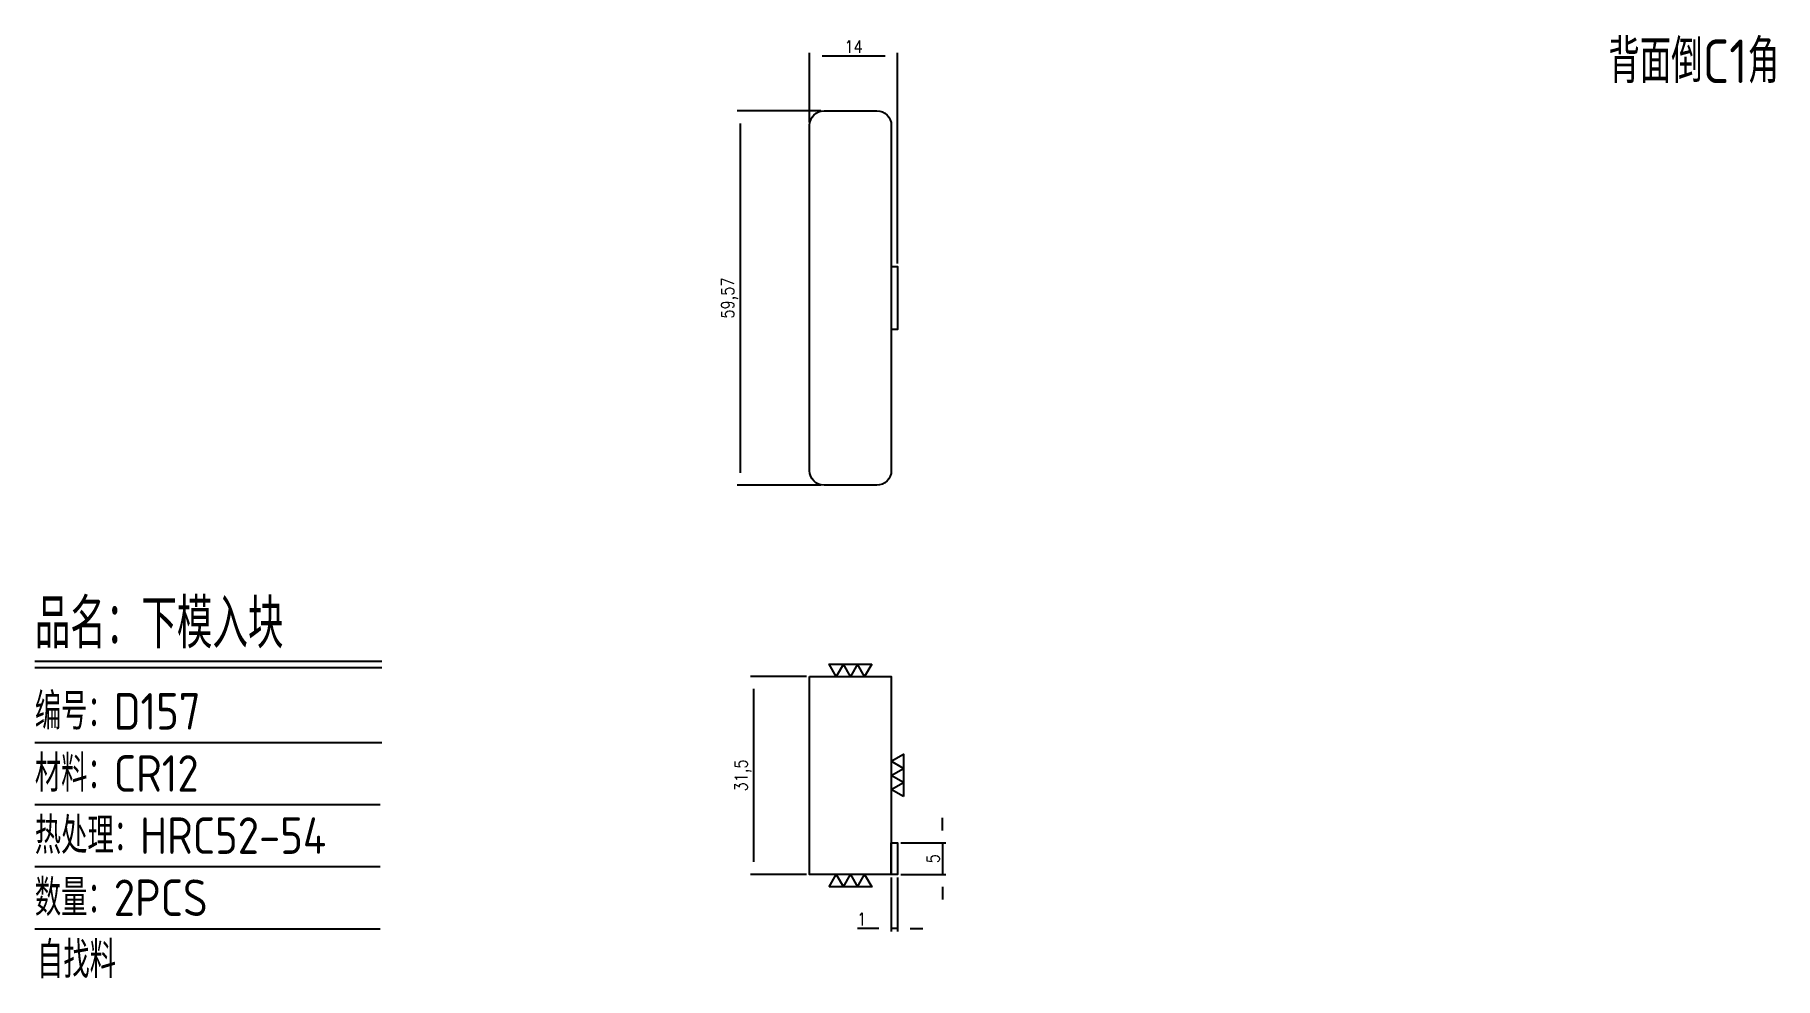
# Model space of a CAD drawing. Header units: millimetres. Extents: x 117744 to 118021, y -8002 to -7852.
import ezdxf

# ---------------------------------------------------------------- set-up
doc = ezdxf.new("R2010")
doc.units = ezdxf.units.MM
for name, color, linetype in [('DIM', 4, 'Continuous'), ('LB_P', 2, 'Continuous'), ('TEXT', 4, 'Continuous')]:
    doc.layers.add(name, color=color, linetype=linetype)
doc.styles.add('gbenor', font='gbenor.shx', dxfattribs={"bigfont": 'gbcbig.shx'})
doc.styles.get("Standard").update_dxf_attribs({"font": 'txt.shx', "width": 0.85, "bigfont": 'ctxt.shx'})
doc.dimstyles.new('T-2-WX', dxfattribs={"dimtxt": 2, "dimasz": 2, "dimexe": 0.5, "dimexo": 0.5, "dimgap": 0.5, "dimtad": 1, "dimtxsty": 'Standard', "dimblk": 'OPEN30', "dimcen": 0, "dimazin": 3, "dimtfac": 1, "dimtmove": 0, "dimatfit": 3, "dimldrblk": 'OPEN30', "dimlwd": -1, "dimlwe": -1})

# ---------------------------------------------------------------- blocks, each defined once
blk = doc.blocks.new('*D7579')
at = {"layer": 'Defpoints', "color": 0}
for p in [(117867.34, -7954.35), (117858.44, -7985.85), (117867.34, -7985.85)]:
    blk.add_point(p, dxfattribs=at)
at = {"layer": 'DIM', "color": 0, "linetype": 'Continuous'}
for p, q in [((117866.84, -7954.35), (117857.94, -7954.35)), ((117858.44, -7956.35), (117858.44, -7983.85)), ((117866.84, -7985.85), (117857.94, -7985.85))]:
    blk.add_line(p, q, dxfattribs=at)
at = {"layer": 'DIM', "color": 0, "insert": (117856.75, -7970.1), "char_height": 2, "attachment_point": 5, "rotation": 90}
blk.add_mtext('31,5', dxfattribs=at)
blk = doc.blocks.new('_Open30')
blk = doc.blocks.new('*D7580')
at = {"layer": 'Defpoints', "color": 0}
for p in [(117881.34, -7980.85), (117881.34, -7985.85), (117888.5, -7985.85)]:
    blk.add_point(p, dxfattribs=at)
at = {"layer": 'DIM', "color": 0, "linetype": 'Continuous'}
for p, q in [((117888.5, -7978.85), (117888.5, -7976.85)), ((117881.84, -7980.85), (117889, -7980.85)), ((117888.5, -7980.85), (117888.5, -7985.85)), ((117881.84, -7985.85), (117889, -7985.85)), ((117888.5, -7987.85), (117888.5, -7989.85))]:
    blk.add_line(p, q, dxfattribs=at)
at = {"layer": 'DIM', "color": 0, "insert": (117887, -7983.35), "char_height": 2, "attachment_point": 5, "rotation": 90}
blk.add_mtext('5', dxfattribs=at)
blk = doc.blocks.new('*D7581')
at = {"layer": 'Defpoints', "color": 0}
for p in [(117880.34, -7985.85), (117881.34, -7985.85), (117880.34, -7994.46)]:
    blk.add_point(p, dxfattribs=at)
at = {"layer": 'DIM', "color": 0, "linetype": 'Continuous'}
for p, q in [((117880.34, -7986.35), (117880.34, -7994.96)), ((117881.34, -7986.35), (117881.34, -7994.96)), ((117878.34, -7994.46), (117874.94, -7994.46)), ((117881.34, -7994.46), (117880.34, -7994.46)), ((117883.34, -7994.46), (117885.34, -7994.46))]:
    blk.add_line(p, q, dxfattribs=at)
at = {"layer": 'DIM', "color": 0, "insert": (117875.64, -7992.96), "char_height": 2, "attachment_point": 5}
blk.add_mtext('1', dxfattribs=at)
blk = doc.blocks.new('*D7582')
at = {"layer": 'Defpoints', "color": 0}
for p in [(117867.34, -7855.66), (117867.34, -7866.68), (117881.34, -7889.15)]:
    blk.add_point(p, dxfattribs=at)
at = {"layer": 'DIM', "color": 0, "linetype": 'Continuous'}
for p, q in [((117867.34, -7866.18), (117867.34, -7855.16)), ((117879.34, -7855.66), (117869.34, -7855.66)), ((117881.34, -7888.65), (117881.34, -7855.16))]:
    blk.add_line(p, q, dxfattribs=at)
at = {"layer": 'DIM', "color": 0, "insert": (117874.34, -7854.16), "char_height": 2, "attachment_point": 5}
blk.add_mtext('14', dxfattribs=at)
blk = doc.blocks.new('*D7583')
at = {"layer": 'Defpoints', "color": 0}
for p in [(117869.65, -7864.37), (117856.3, -7923.94), (117869.65, -7923.94)]:
    blk.add_point(p, dxfattribs=at)
at = {"layer": 'DIM', "color": 0, "linetype": 'Continuous'}
for p, q in [((117869.15, -7864.37), (117855.8, -7864.37)), ((117856.3, -7866.37), (117856.3, -7921.94)), ((117869.15, -7923.94), (117855.8, -7923.94))]:
    blk.add_line(p, q, dxfattribs=at)
at = {"layer": 'DIM', "color": 0, "insert": (117854.61, -7894.15), "char_height": 2, "attachment_point": 5, "rotation": 90}
blk.add_mtext('59,57', dxfattribs=at)

msp = doc.modelspace()

# ---------------------------------------------------------------- linework, layer by layer
at = {"layer": 'DIM', "color": 4, "linetype": 'Continuous', "lineweight": 25}
for p, q in [((117744.066, -7951.911), (117799.28, -7951.911)), ((117744.066, -7952.929), (117799.28, -7952.929)), ((117744.066, -7964.849), (117799.28, -7964.849)), ((117744.066, -7974.734), (117799.04, -7974.734)), ((117744.066, -7984.619), (117799.04, -7984.619)), ((117744.066, -7994.504), (117799.04, -7994.504))]:
    msp.add_line(p, q, dxfattribs=at)
at = {"layer": 'LB_P', "linetype": 'Continuous'}
msp.add_line((117880.344, -7889.153), (117880.344, -7899.153), dxfattribs=at)
at = {"layer": 'LB_P', "lineweight": 25}
msp.add_lwpolyline([(117880.344, -7889.153), (117881.344, -7889.153), (117881.344, -7899.153), (117880.344, -7899.153), (117880.344, -7921.629, -0.4142136), (117878.036, -7923.936), (117869.651, -7923.936, -0.4142135), (117867.344, -7921.629), (117867.344, -7866.677, -0.4142136), (117869.651, -7864.369), (117878.036, -7864.369, -0.4142135), (117880.344, -7866.677), (117880.344, -7889.153)], format="xyb", dxfattribs=at)
at = {"layer": 'LB_P', "color": 2}
msp.add_lwpolyline([(117867.344, -7954.353), (117880.344, -7954.353), (117880.344, -7985.853), (117867.344, -7985.853)], close=True, dxfattribs=at)
at = {"layer": 'LB_P'}
msp.add_lwpolyline([(117880.344, -7980.853), (117881.344, -7980.853), (117881.344, -7985.853), (117880.344, -7985.853)], close=True, dxfattribs=at)
at = {"layer": 'TEXT', "linetype": 'Continuous'}
for points in [[(117877.221, -7952.403), (117876.095, -7954.353), (117874.969, -7952.403), (117873.844, -7954.353), (117872.718, -7952.403), (117871.592, -7954.353), (117870.466, -7952.403), (117877.221, -7952.403)], [(117882.294, -7973.48), (117880.344, -7972.354), (117882.294, -7971.228), (117880.344, -7970.103), (117882.294, -7968.977), (117880.344, -7967.851), (117882.294, -7966.725), (117882.294, -7973.48)], [(117870.466, -7987.803), (117871.592, -7985.853), (117872.718, -7987.803), (117873.844, -7985.853), (117874.969, -7987.803), (117876.095, -7985.853), (117877.221, -7987.803), (117870.466, -7987.803)]]:
    msp.add_lwpolyline(points, close=True, dxfattribs=at)

# ---------------------------------------------------------------- texts
at = {"layer": 'DIM', "color": 3, "linetype": 'Continuous', "lineweight": 25, "style": 'gbenor'}
for s, height, p in [('品名：下模入块', 7.85, (117744.066, -7949.876)), ('编号：D157', 5.8148, (117744.066, -7962.814)), ('材料：CR12 ', 5.8148, (117744.066, -7972.699)), ('热处理：HRC52-54', 5.81482, (117744.066, -7982.584)), ('数量：2PCS', 5.8148, (117744.066, -7992.469)), ('自找料', 5.8148, (117744.42, -8002.354))]:
    msp.add_text(s, height=height, dxfattribs=at).set_placement(p)
at = {"layer": 'TEXT', "color": 4, "lineweight": 18, "style": 'gbenor'}
msp.add_text('背面倒C1角', height=6.931, dxfattribs=at).set_placement((117994.445, -7859.956))

# ---------------------------------------------------------------- dimensions: what is measured, and where the dimension line sits
at = {"layer": 'DIM', "linetype": 'Continuous'}
for base, p1, p2, picture, middle in [((117867.344, -7855.657), (117881.344, -7889.153), (117867.344, -7866.677), '*D7582', (117874.344, -7854.157)), ((117880.344, -7994.458), (117881.344, -7985.853), (117880.344, -7985.853), '*D7581', (117875.641, -7992.958))]:
    dim = msp.add_linear_dim(base=base, p1=p1, p2=p2, dimstyle='T-2-WX', dxfattribs=at)
    dim.commit()
    dim.dimension.update_dxf_attribs({"geometry": picture, "text_midpoint": middle})
for base, p1, p2, picture, middle in [((117856.302, -7923.936), (117869.651, -7864.369), (117869.651, -7923.936), '*D7583', (117854.611, -7894.153)), ((117858.44, -7985.853), (117867.344, -7954.353), (117867.344, -7985.853), '*D7579', (117856.749, -7970.103)), ((117888.504, -7985.853), (117881.344, -7980.853), (117881.344, -7985.853), '*D7580', (117887.004, -7983.353))]:
    dim = msp.add_linear_dim(base=base, p1=p1, p2=p2, angle=90, dimstyle='T-2-WX', dxfattribs=at)
    dim.commit()
    dim.dimension.update_dxf_attribs({"geometry": picture, "text_midpoint": middle})

doc.saveas('drawing.dxf')
